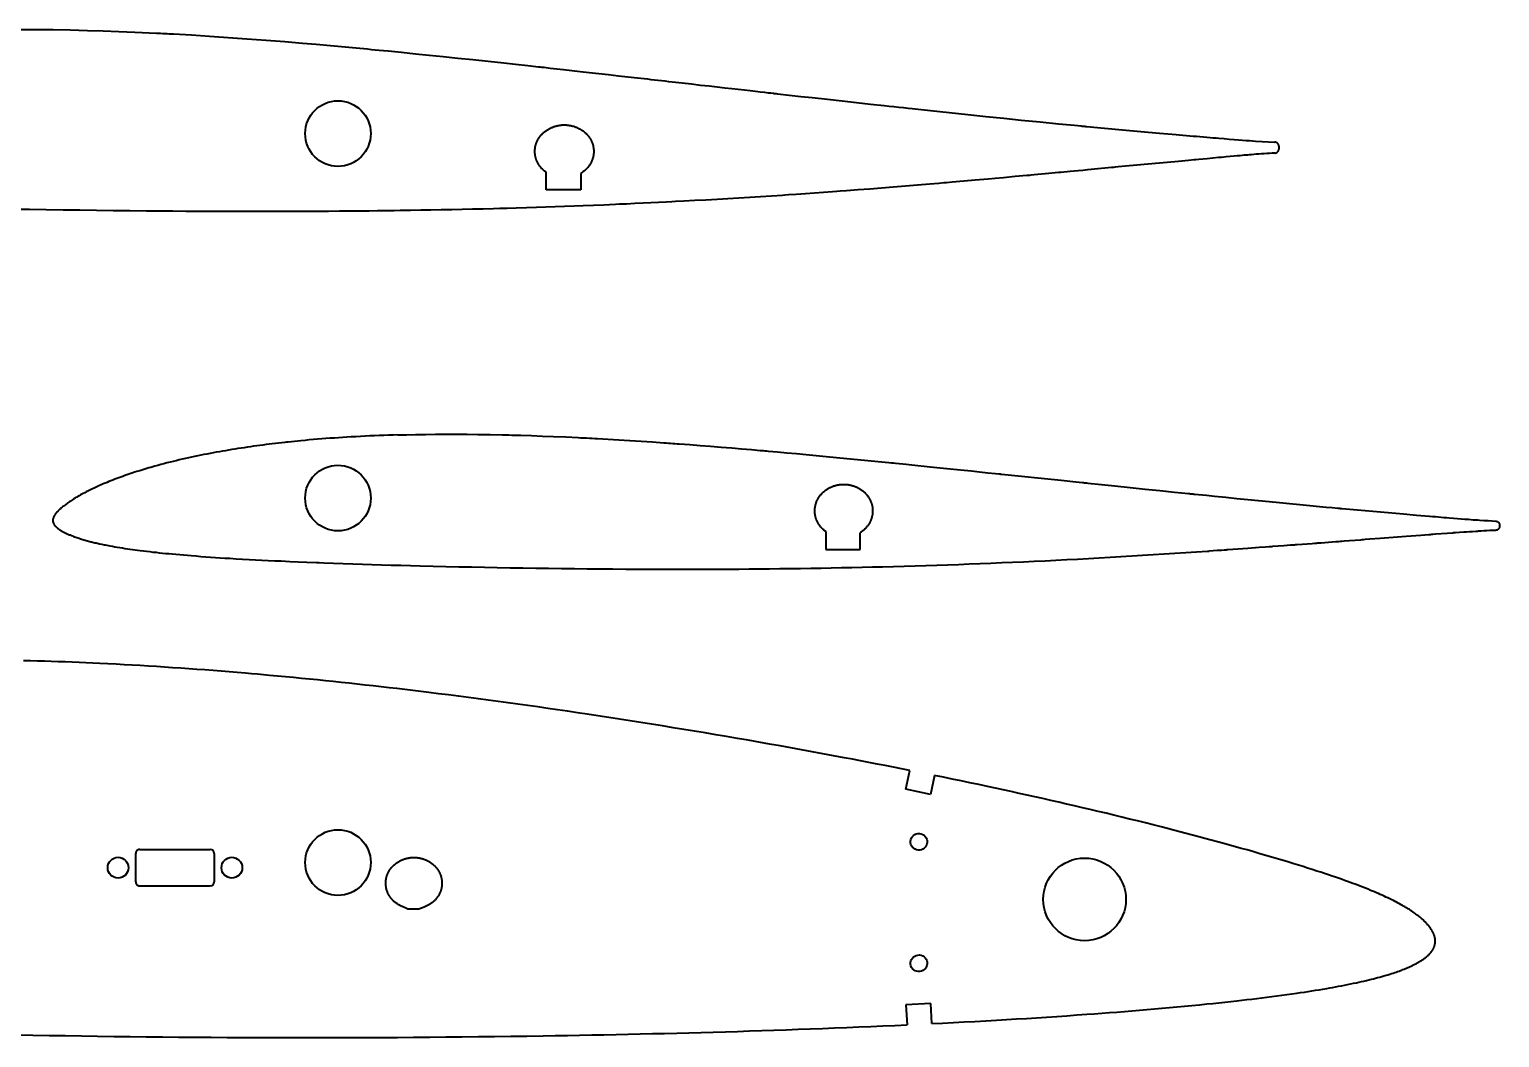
# Model space of a CAD drawing. Header units: millimetres. Extents: x -74 to 504, y 42 to 291.
# Drawn here: x 140.8 to 503.8, y 42 to 291 of the extents above; entities that cross this region are included whole.
import ezdxf

# ---------------------------------------------------------------- set-up
doc = ezdxf.new("R2010")
doc.units = ezdxf.units.MM
doc.layers.add('Geometries', color=7, linetype='Continuous')

msp = doc.modelspace()

# ---------------------------------------------------------------- linework, layer by layer
at = {"layer": 'Geometries', "linetype": 'Continuous', "lineweight": 40}
for p, q in [((449.31, 262.14), (449.31, 261.79)), ((449.31, 261.79), (449.31, 261.44)), ((268.38, 251.34), (268.39, 255.7)), ((276.98, 255.42), (276.98, 251.34)), ((276.98, 251.34), (268.38, 251.34)), ((503.83, 168.56), (503.83, 168.42)), ((503.83, 168.42), (503.83, 168.27)), ((337.44, 166.96), (337.43, 162.59)), ((345.92, 162.59), (345.93, 166.69)), ((337.43, 162.59), (345.92, 162.59)), ((431.69, 162.16), (432.14, 162.13)), ((357.23, 103.34), (358.2, 107.99)), ((364.31, 106.76), (363.28, 102.07)), ((363.28, 102.07), (357.23, 103.34)), ((167.06, 80.48), (167.06, 87.48)), ((168.06, 88.48), (185.46, 88.48)), ((186.46, 87.48), (186.46, 80.48)), ((168.06, 79.48), (185.46, 79.48)), ((236.97, 73.76), (234.24, 73.76)), ((363.37, 50.42), (357.24, 50.08)), ((357.24, 50.08), (357.52, 45.18)), ((363.65, 45.48), (363.37, 50.42))]:
    msp.add_line(p, q, dxfattribs=at)
at = {"layer": 'Geometries', "linetype": 'Continuous', "lineweight": 40, "flags": 128}
for points in [[(138.45, 290.97), (142.52, 290.96), (146.67, 290.91), (150.88, 290.84), (155.18, 290.74), (159.01, 290.62), (162.91, 290.48), (166.86, 290.32), (172.17, 290.07), (172.69, 290.05), (173.22, 290.02), (173.75, 289.99), (174.28, 289.97), (174.81, 289.94), (175.34, 289.91), (175.87, 289.88), (176.41, 289.85), (180.81, 289.6), (185.29, 289.32), (189.87, 289.01), (194.53, 288.68), (199.29, 288.32), (203.87, 287.96), (208.22, 287.59), (211.66, 287.3), (215.17, 286.99), (218.76, 286.66), (222.44, 286.32), (223.37, 286.23), (224.31, 286.14), (225.26, 286.05), (226.21, 285.96), (227.16, 285.87), (228.21, 285.77), (229.39, 285.65), (232.7, 285.33), (236.12, 284.98), (239.51, 284.64), (243, 284.28), (246.59, 283.91), (250.28, 283.52), (254.06, 283.11), (257.95, 282.7), (260.88, 282.38), (263.86, 282.05), (266.53, 281.76), (266.96, 281.71), (267.23, 281.68), (267.45, 281.65), (267.67, 281.63), (267.89, 281.61), (269.42, 281.44), (271.03, 281.26), (272.72, 281.07), (274.73, 280.84), (276.85, 280.61), (279.06, 280.36), (281.38, 280.1), (283.8, 279.82), (286.31, 279.54), (288.61, 279.28), (290.99, 279.01), (293.44, 278.73), (294.29, 278.64), (295.14, 278.54), (296, 278.44), (296.87, 278.34), (297.75, 278.24), (298.64, 278.14), (299.53, 278.04), (301.97, 277.76), (304.3, 277.5), (306.52, 277.24), (308.64, 277), (310.65, 276.78), (312.55, 276.56), (314.25, 276.37), (315.85, 276.18), (317.36, 276.01), (318.77, 275.85), (320.09, 275.7), (321.23, 275.57), (322.3, 275.45), (323.27, 275.34), (323.88, 275.28), (324.44, 275.21), (324.56, 275.2), (324.68, 275.18), (324.8, 275.17), (324.92, 275.16), (325.03, 275.14), (325.21, 275.12), (325.52, 275.09), (328.43, 274.76), (331.29, 274.44), (334.09, 274.13), (337.84, 273.71), (341.49, 273.31), (345.04, 272.91), (348.51, 272.53), (351.88, 272.16), (353.09, 272.03), (354.29, 271.9), (355.48, 271.77), (356.65, 271.65), (357.78, 271.52), (358.75, 271.42), (363.32, 270.93), (367.96, 270.44), (372.51, 269.96), (376.99, 269.49), (381.39, 269.04), (385.7, 268.6), (390.36, 268.14), (394.92, 267.69), (398.85, 267.3), (400.55, 267.14), (400.78, 267.12), (401, 267.1), (401.22, 267.08), (401.44, 267.05), (401.66, 267.03), (401.89, 267.01), (406.26, 266.6), (410.71, 266.19), (415.25, 265.77), (419.87, 265.36), (424, 265), (428.19, 264.65), (429.02, 264.57), (429.85, 264.5), (430.69, 264.43), (431.53, 264.36), (432.37, 264.29), (433.11, 264.23), (433.81, 264.17), (434.5, 264.12), (435.83, 264.01), (437.08, 263.9), (438.25, 263.81), (439.34, 263.72), (440.34, 263.65), (441.25, 263.58), (442.07, 263.52), (442.82, 263.46), (443.53, 263.41), (445.19, 263.3), (446.79, 263.21), (448.33, 263.13)], [(268.39, 255.7), (268.27, 255.78), (268.15, 255.87), (268.03, 255.97), (267.92, 256.06), (267.8, 256.16), (267.69, 256.26), (267.58, 256.36), (267.48, 256.47), (267.37, 256.58), (267.27, 256.69), (267.16, 256.81), (267.06, 256.93), (266.99, 257.02), (266.91, 257.12), (266.84, 257.22), (266.77, 257.32), (266.7, 257.42), (266.63, 257.52), (266.56, 257.62), (266.5, 257.73), (266.44, 257.83), (266.38, 257.94), (266.32, 258.05), (266.27, 258.16), (266.21, 258.27), (266.16, 258.39), (266.11, 258.51), (266.06, 258.63), (266.01, 258.75), (265.97, 258.87), (265.93, 258.98), (265.89, 259.09), (265.86, 259.2), (265.83, 259.32), (265.8, 259.43), (265.78, 259.54), (265.75, 259.66), (265.73, 259.77), (265.71, 259.89), (265.69, 260), (265.68, 260.12), (265.66, 260.23), (265.65, 260.36), (265.64, 260.48), (265.64, 260.6), (265.63, 260.73), (265.63, 260.85), (265.64, 260.97), (265.64, 261.14), (265.65, 261.3), (265.67, 261.47), (265.69, 261.63), (265.71, 261.79), (265.74, 261.96), (265.78, 262.12), (265.81, 262.28), (265.85, 262.41), (265.89, 262.55), (265.93, 262.68), (265.97, 262.81), (266.02, 262.94), (266.08, 263.09), (266.15, 263.25), (266.21, 263.4), (266.29, 263.55), (266.36, 263.69), (266.44, 263.84), (266.53, 263.98), (266.62, 264.12), (266.69, 264.24), (266.77, 264.35), (266.85, 264.46), (266.94, 264.57), (267.02, 264.68), (267.11, 264.79), (267.2, 264.9), (267.3, 265), (267.39, 265.1), (267.49, 265.2), (267.61, 265.33), (267.74, 265.45), (267.87, 265.56), (268.01, 265.68), (268.12, 265.77), (268.24, 265.86), (268.36, 265.95), (268.48, 266.03), (268.6, 266.11), (268.73, 266.2), (268.87, 266.28), (269, 266.36), (269.14, 266.44), (269.28, 266.52), (269.43, 266.59), (269.57, 266.66), (269.72, 266.72), (269.87, 266.79), (270.02, 266.85), (270.17, 266.91), (270.33, 266.96), (270.48, 267.01), (270.64, 267.06), (270.8, 267.11), (270.96, 267.15), (271.12, 267.19), (271.28, 267.22), (271.44, 267.25), (271.6, 267.28), (271.74, 267.3), (271.88, 267.32), (272.02, 267.34), (272.17, 267.35), (272.31, 267.37), (272.45, 267.37), (272.6, 267.38), (272.74, 267.39), (272.89, 267.39), (273.04, 267.39), (273.18, 267.38), (273.33, 267.38), (273.47, 267.37), (273.62, 267.36), (273.76, 267.34), (273.91, 267.32), (274.05, 267.31), (274.2, 267.28), (274.35, 267.26), (274.5, 267.23), (274.65, 267.2), (274.8, 267.16), (274.95, 267.12), (275.1, 267.08), (275.25, 267.04), (275.41, 266.99), (275.57, 266.93), (275.73, 266.87), (275.88, 266.81), (276.03, 266.75), (276.18, 266.68), (276.33, 266.61), (276.48, 266.54), (276.63, 266.46), (276.77, 266.38), (276.92, 266.3), (277.07, 266.21), (277.22, 266.11), (277.37, 266.01), (277.51, 265.9), (277.64, 265.81), (277.76, 265.71), (277.88, 265.61), (278, 265.51), (278.11, 265.4), (278.23, 265.3), (278.34, 265.19), (278.44, 265.07), (278.55, 264.96), (278.65, 264.84), (278.75, 264.72), (278.85, 264.6), (278.95, 264.47), (279.05, 264.33), (279.15, 264.19), (279.24, 264.04), (279.3, 263.94), (279.36, 263.83), (279.42, 263.72), (279.48, 263.61), (279.54, 263.5), (279.59, 263.39), (279.64, 263.28), (279.69, 263.16), (279.74, 263.05), (279.79, 262.93), (279.83, 262.81), (279.87, 262.69), (279.91, 262.57), (279.94, 262.44), (279.98, 262.31), (280.01, 262.19), (280.04, 262.06), (280.06, 261.93), (280.09, 261.79), (280.11, 261.66), (280.12, 261.52), (280.14, 261.39), (280.15, 261.25), (280.16, 261.12), (280.16, 260.98), (280.16, 260.85), (280.16, 260.71), (280.16, 260.57), (280.15, 260.45), (280.14, 260.34), (280.13, 260.22), (280.12, 260.1), (280.1, 259.98), (280.08, 259.86), (280.05, 259.7), (280.02, 259.54), (279.98, 259.38), (279.94, 259.22), (279.89, 259.07), (279.84, 258.91), (279.78, 258.76), (279.72, 258.6), (279.67, 258.48), (279.62, 258.35), (279.56, 258.23), (279.5, 258.1), (279.43, 257.98), (279.35, 257.83), (279.26, 257.69), (279.17, 257.55), (279.08, 257.4), (278.98, 257.27), (278.88, 257.13), (278.78, 257), (278.67, 256.87), (278.58, 256.76), (278.49, 256.66), (278.39, 256.55), (278.29, 256.45), (278.19, 256.35), (278.08, 256.25), (277.97, 256.15), (277.85, 256.05), (277.73, 255.95), (277.61, 255.86), (277.49, 255.77), (277.37, 255.68), (277.24, 255.59), (277.11, 255.51), (276.98, 255.42)], [(449.31, 262.14), (449.3, 262.21), (449.3, 262.29), (449.28, 262.37), (449.26, 262.44), (449.23, 262.51), (449.2, 262.58), (449.16, 262.65), (449.12, 262.71), (449.07, 262.77), (449.02, 262.83), (448.96, 262.88), (448.9, 262.93), (448.84, 262.97), (448.77, 263.01), (448.7, 263.05), (448.63, 263.07), (448.56, 263.1), (448.48, 263.12), (448.41, 263.13), (448.33, 263.13)], [(448.35, 260.44), (448.42, 260.45), (448.5, 260.46), (448.57, 260.48), (448.65, 260.5), (448.72, 260.53), (448.79, 260.57), (448.85, 260.61), (448.92, 260.65), (448.97, 260.7), (449.03, 260.75), (449.08, 260.81), (449.13, 260.87), (449.17, 260.93), (449.21, 261), (449.24, 261.07), (449.27, 261.14), (449.29, 261.22), (449.3, 261.29), (449.31, 261.37), (449.31, 261.44)], [(448.35, 260.44), (447.68, 260.41), (447.02, 260.37), (446.35, 260.32), (445.68, 260.28), (445.02, 260.23), (444.35, 260.18), (443.69, 260.13), (442.54, 260.03), (442.01, 259.99), (441.57, 259.95), (440.78, 259.88), (439.77, 259.79), (439.32, 259.76), (439.04, 259.73), (438.33, 259.67), (437.31, 259.57), (436.28, 259.48), (435.78, 259.44), (435.14, 259.38), (434.44, 259.31), (431.61, 259.05), (429.59, 258.86), (428.8, 258.79), (428.45, 258.76), (427.04, 258.63), (424.51, 258.39), (417.99, 257.78), (411.46, 257.17), (409.66, 257), (408.87, 256.92), (408.52, 256.89), (408, 256.84), (402.95, 256.36), (402.06, 256.28), (401.53, 256.23), (400.91, 256.17), (399.79, 256.06), (397.81, 255.88), (395.52, 255.66), (394.95, 255.61), (394.13, 255.53), (392.54, 255.38), (388.94, 255.05), (388.07, 254.97), (387.72, 254.93), (387.1, 254.88), (384.23, 254.61), (381.36, 254.35), (379.31, 254.17), (377.53, 254.01), (374.36, 253.73), (371.53, 253.48), (368.7, 253.23), (367.3, 253.11), (366.61, 253.05), (365.36, 252.95), (363.13, 252.76), (360.12, 252.5), (357.11, 252.26), (354.1, 252.01), (351.23, 251.78), (348.35, 251.56), (345.48, 251.34), (342.6, 251.12), (341.02, 251), (340.19, 250.94), (339.09, 250.86), (336.87, 250.7), (334.64, 250.54), (332.41, 250.38), (330.18, 250.23), (328.22, 250.1), (327.36, 250.04), (326.75, 250), (324.06, 249.82), (321.37, 249.65), (318.68, 249.48), (315.98, 249.31), (313.29, 249.15), (310.6, 248.99), (307.86, 248.84), (305.13, 248.69), (302.39, 248.54), (300.37, 248.44), (299.41, 248.39), (298.02, 248.32), (296.12, 248.22), (294.23, 248.13), (292.34, 248.04), (290.31, 247.95), (288.29, 247.85), (286.51, 247.78), (285.5, 247.73), (284.08, 247.67), (282.66, 247.61), (280.13, 247.51), (277.59, 247.41), (275.29, 247.32), (272.98, 247.24), (270.67, 247.16), (268.37, 247.08), (266.06, 247), (263.53, 246.92), (260.99, 246.85), (258.76, 246.78), (257.83, 246.76), (256.97, 246.73), (255.42, 246.69), (252.84, 246.62), (250.26, 246.56), (247.67, 246.5), (245.09, 246.45), (242.51, 246.39), (239.97, 246.35), (237.43, 246.3), (234.89, 246.26), (232.36, 246.22), (230.92, 246.2), (230.22, 246.19), (228.97, 246.17), (226.73, 246.14), (224.74, 246.12), (222.75, 246.1), (220.05, 246.07), (217.35, 246.05), (214.65, 246.03), (211.96, 246.02), (209.26, 246), (206.56, 245.99), (203.62, 245.98), (200.67, 245.98), (197.73, 245.98), (194.79, 245.98), (191.85, 245.99), (188.9, 245.99), (185.96, 246), (182.72, 246.02), (179.48, 246.04), (176.25, 246.06), (173.01, 246.08), (169.77, 246.11), (165.64, 246.15), (161.52, 246.2), (157.39, 246.24), (153.26, 246.3), (149.13, 246.35), (145, 246.41), (140.87, 246.48), (137.2, 246.54)], [(231.78, 190.84), (230.63, 190.81), (229.47, 190.77), (228.32, 190.73), (227.17, 190.69), (226.02, 190.64), (224.87, 190.59), (223.71, 190.53), (222.56, 190.48), (221.41, 190.41), (220.26, 190.35), (219.23, 190.29), (218.19, 190.22), (217.16, 190.15), (216.12, 190.08), (215.09, 190.01), (214.05, 189.93), (213.02, 189.85), (211.98, 189.77), (210.95, 189.68), (209.92, 189.59), (208.88, 189.5), (207.85, 189.4), (207.08, 189.32), (206.3, 189.25), (205.53, 189.17), (204.75, 189.08), (204.56, 189.06), (204.46, 189.05), (204.42, 189.05), (204.4, 189.05), (204.4, 189.05), (204.4, 189.05), (204.4, 189.05), (204.4, 189.05), (204.39, 189.05), (204.37, 189.04), (204.27, 189.03), (203.88, 188.99), (203.11, 188.9), (202.34, 188.81), (201.57, 188.72), (200.79, 188.63), (200.02, 188.54), (199.25, 188.44), (198.48, 188.34), (197.71, 188.24), (196.94, 188.13), (196.17, 188.03), (195.4, 187.92), (194.63, 187.81), (193.86, 187.69), (193.09, 187.58), (192.32, 187.46), (191.55, 187.34), (190.78, 187.21), (190.01, 187.08), (189.25, 186.95), (188.48, 186.82), (187.72, 186.69), (186.95, 186.55), (186.18, 186.41), (185.42, 186.26), (184.66, 186.12), (183.89, 185.97), (183.13, 185.81), (182.37, 185.66), (181.61, 185.5), (180.85, 185.33), (180.09, 185.17), (179.33, 185), (178.57, 184.83), (177.81, 184.65), (177.05, 184.47), (176.3, 184.29), (175.54, 184.1), (174.79, 183.91), (174.03, 183.71), (173.28, 183.52), (172.53, 183.31), (171.78, 183.11), (171.28, 182.97), (170.78, 182.82), (170.28, 182.68), (169.79, 182.53), (169.29, 182.39), (168.79, 182.24), (168.05, 182.01), (167.31, 181.77), (166.81, 181.61), (166.32, 181.45), (165.83, 181.29), (165.34, 181.13), (164.85, 180.96), (164.36, 180.79), (163.87, 180.61), (163.38, 180.44), (162.89, 180.26), (162.41, 180.08), (161.92, 179.9), (161.44, 179.71), (160.96, 179.52), (160.47, 179.33), (159.99, 179.13), (159.51, 178.93), (159.04, 178.73), (158.56, 178.53), (158.09, 178.32), (157.61, 178.1), (157.14, 177.89), (156.79, 177.73), (156.44, 177.56), (156.09, 177.39), (155.74, 177.22), (155.39, 177.04), (155.22, 176.95), (155.13, 176.91), (155.09, 176.89), (155.06, 176.88), (155.05, 176.87), (155.05, 176.87), (155.05, 176.87), (155.05, 176.87), (155.04, 176.87), (155.04, 176.87), (155.04, 176.87), (155.04, 176.86), (155.03, 176.86), (154.99, 176.84), (154.81, 176.75), (154.47, 176.57), (154.13, 176.38), (153.78, 176.2), (153.44, 176.01), (153.11, 175.82), (152.77, 175.63), (152.55, 175.49), (152.32, 175.36), (152.1, 175.22), (151.77, 175.02), (151.44, 174.81), (151.22, 174.67), (151, 174.52), (150.78, 174.38), (150.56, 174.23), (150.34, 174.08), (150.13, 173.92), (149.91, 173.77), (149.7, 173.61), (149.49, 173.45), (149.28, 173.28), (149.11, 173.15), (148.94, 173.01), (148.77, 172.87), (148.64, 172.76), (148.52, 172.65), (148.39, 172.54), (148.27, 172.43), (148.15, 172.32), (148.04, 172.2), (148.01, 172.17), (148, 172.15), (147.99, 172.15), (147.99, 172.14), (147.98, 172.14), (147.95, 172.11), (147.84, 171.99), (147.72, 171.87), (147.61, 171.75), (147.53, 171.67), (147.46, 171.59), (147.39, 171.5), (147.33, 171.43), (147.27, 171.36), (147.21, 171.29), (147.16, 171.21), (147.11, 171.13), (147.06, 171.05), (147.01, 170.97), (146.96, 170.89), (146.92, 170.8), (146.88, 170.72), (146.84, 170.63), (146.8, 170.54), (146.77, 170.46), (146.74, 170.39), (146.71, 170.31), (146.68, 170.23), (146.66, 170.15), (146.64, 170.07), (146.64, 170.07), (146.64, 170.07), (146.64, 170.07), (146.64, 170.07), (146.64, 170.07), (146.64, 170.06), (146.63, 170.05), (146.62, 170.01), (146.61, 169.93), (146.61, 169.89), (146.6, 169.85), (146.6, 169.79), (146.6, 169.72)], [(231.78, 190.84), (233.97, 190.9), (236.19, 190.94), (237.29, 190.96), (237.41, 190.96), (237.6, 190.97), (237.8, 190.97), (238, 190.97), (238.19, 190.97), (238.39, 190.98), (238.59, 190.98), (241.1, 191.01), (243.67, 191.02), (246.27, 191.02), (248.9, 191), (251.57, 190.98), (254.59, 190.93), (257.64, 190.87), (258.45, 190.85), (259.19, 190.83), (259.91, 190.81), (260.65, 190.79), (261.38, 190.77), (262.12, 190.75), (264.79, 190.67), (267.5, 190.57), (270.26, 190.46), (273.26, 190.33), (276.32, 190.19), (277.01, 190.16), (277.7, 190.12), (278.4, 190.09), (279.1, 190.05), (279.79, 190.01), (280.42, 189.98), (281.05, 189.95), (283.7, 189.8), (286.38, 189.64), (289.11, 189.48), (291.87, 189.3), (294.67, 189.11), (297.5, 188.92), (298.04, 188.88), (298.58, 188.84), (299.13, 188.8), (299.67, 188.76), (300.21, 188.72), (300.76, 188.68), (301.24, 188.65), (302.57, 188.55), (303.91, 188.45), (306.43, 188.25), (308.99, 188.05), (311.61, 187.84), (314.27, 187.62), (316.66, 187.42), (319.08, 187.21), (321.25, 187.03), (321.59, 187), (321.96, 186.96), (322.39, 186.93), (322.82, 186.89), (323.26, 186.85), (325.52, 186.65), (327.84, 186.44), (330.21, 186.22), (332.63, 186), (335.1, 185.77), (337.57, 185.53), (340.1, 185.29), (342.68, 185.04), (345.3, 184.79), (347.85, 184.54), (350.43, 184.28), (353.06, 184.02), (353.68, 183.96), (353.76, 183.95), (353.84, 183.94), (353.92, 183.93), (354, 183.93), (354.09, 183.92), (354.16, 183.91), (354.68, 183.86), (355.61, 183.77), (356.45, 183.68), (357.31, 183.59), (358.74, 183.45), (360.21, 183.3), (361.72, 183.15), (363.27, 182.99), (364.86, 182.83), (366.49, 182.66), (368.16, 182.49), (369.87, 182.31), (371.62, 182.13), (373.41, 181.94), (375.42, 181.74), (377.49, 181.52), (379.34, 181.33), (380.17, 181.24), (380.26, 181.23), (380.36, 181.22), (380.45, 181.21), (380.55, 181.2), (380.64, 181.19), (380.73, 181.18), (380.83, 181.17), (395.59, 179.63), (399.22, 179.25), (400.82, 179.08), (401.08, 179.06), (401.33, 179.03), (401.58, 179.01), (401.83, 178.98), (402.16, 178.94), (405.53, 178.59), (408.86, 178.25), (412.6, 177.86), (416.29, 177.48), (419.94, 177.1), (423.54, 176.73), (427.03, 176.38), (427.25, 176.35), (427.47, 176.33), (427.69, 176.31), (427.91, 176.29), (428.12, 176.27), (428.34, 176.24), (428.55, 176.22), (429.52, 176.12), (431.47, 175.93), (433.4, 175.73), (436.2, 175.45), (438.95, 175.18), (441.66, 174.91), (444.31, 174.64), (446.92, 174.39), (449.48, 174.14), (451.99, 173.9), (454.51, 173.66), (456.98, 173.42), (459.4, 173.19), (460.97, 173.04), (462.52, 172.9), (463.86, 172.77), (464.04, 172.76), (464.21, 172.74), (464.38, 172.73), (464.56, 172.71), (464.73, 172.69), (464.9, 172.68), (468.76, 172.33), (472.57, 171.98), (476.35, 171.65), (480.08, 171.32), (483.32, 171.05), (486.54, 170.77), (487.25, 170.72), (487.97, 170.66), (488.68, 170.6), (489.4, 170.54), (490.1, 170.48), (490.73, 170.43), (491.35, 170.38), (492.41, 170.29), (493.42, 170.21), (494.37, 170.14), (495.27, 170.07), (496.11, 170), (496.74, 169.96), (497.33, 169.91), (497.89, 169.87), (498.42, 169.84), (498.91, 169.8), (499.96, 169.73), (500.97, 169.67), (501.94, 169.61), (502.86, 169.56)], [(337.44, 166.96), (337.31, 167.06), (337.18, 167.16), (337.06, 167.26), (336.94, 167.37), (336.82, 167.47), (336.7, 167.59), (336.59, 167.7), (336.47, 167.82), (336.36, 167.94), (336.25, 168.06), (336.14, 168.19), (336.04, 168.33), (335.96, 168.44), (335.87, 168.56), (335.79, 168.68), (335.71, 168.8), (335.63, 168.92), (335.57, 169.03), (335.51, 169.13), (335.46, 169.24), (335.4, 169.35), (335.35, 169.46), (335.3, 169.57), (335.25, 169.68), (335.2, 169.8), (335.15, 169.92), (335.11, 170.04), (335.07, 170.16), (335.03, 170.28), (334.99, 170.41), (334.95, 170.55), (334.92, 170.68), (334.88, 170.82), (334.86, 170.96), (334.84, 171.07), (334.82, 171.19), (334.8, 171.3), (334.79, 171.42), (334.78, 171.54), (334.77, 171.65), (334.76, 171.77), (334.75, 171.9), (334.75, 172.02), (334.75, 172.14), (334.75, 172.27), (334.76, 172.39), (334.77, 172.52), (334.78, 172.66), (334.79, 172.79), (334.81, 172.92), (334.83, 173.05), (334.85, 173.19), (334.88, 173.32), (334.91, 173.45), (334.94, 173.58), (334.97, 173.71), (335.01, 173.84), (335.06, 173.98), (335.1, 174.11), (335.15, 174.24), (335.2, 174.37), (335.27, 174.53), (335.34, 174.68), (335.41, 174.83), (335.49, 174.98), (335.57, 175.13), (335.66, 175.27), (335.75, 175.42), (335.84, 175.56), (335.92, 175.67), (336, 175.79), (336.09, 175.9), (336.18, 176.01), (336.27, 176.12), (336.36, 176.22), (336.46, 176.33), (336.55, 176.43), (336.65, 176.53), (336.75, 176.63), (336.88, 176.75), (337.02, 176.87), (337.15, 176.99), (337.29, 177.1), (337.41, 177.19), (337.53, 177.27), (337.65, 177.36), (337.78, 177.44), (337.9, 177.52), (338.03, 177.6), (338.16, 177.67), (338.3, 177.74), (338.43, 177.82), (338.57, 177.88), (338.71, 177.95), (338.85, 178.01), (338.99, 178.07), (339.13, 178.13), (339.27, 178.18), (339.4, 178.23), (339.53, 178.27), (339.66, 178.31), (339.8, 178.35), (339.93, 178.38), (340.06, 178.42), (340.2, 178.45), (340.33, 178.48), (340.46, 178.51), (340.6, 178.53), (340.74, 178.55), (340.87, 178.57), (341.02, 178.59), (341.16, 178.6), (341.3, 178.62), (341.45, 178.63), (341.59, 178.63), (341.73, 178.64), (341.88, 178.64), (342.02, 178.64), (342.16, 178.63), (342.3, 178.63), (342.44, 178.62), (342.59, 178.61), (342.73, 178.59), (342.87, 178.58), (343.01, 178.56), (343.15, 178.54), (343.29, 178.51), (343.43, 178.49), (343.57, 178.46), (343.72, 178.42), (343.86, 178.39), (344.01, 178.35), (344.15, 178.3), (344.29, 178.26), (344.43, 178.21), (344.56, 178.17), (344.69, 178.12), (344.82, 178.06), (344.96, 178.01), (345.09, 177.95), (345.21, 177.89), (345.34, 177.83), (345.47, 177.76), (345.59, 177.69), (345.72, 177.62), (345.84, 177.55), (345.97, 177.47), (346.09, 177.39), (346.22, 177.3), (346.34, 177.22), (346.46, 177.13), (346.58, 177.03), (346.68, 176.95), (346.78, 176.86), (346.89, 176.77), (346.98, 176.68), (347.08, 176.59), (347.18, 176.5), (347.27, 176.4), (347.36, 176.3), (347.45, 176.2), (347.54, 176.1), (347.63, 176), (347.71, 175.89), (347.8, 175.78), (347.88, 175.66), (347.96, 175.54), (348.04, 175.42), (348.12, 175.3), (348.19, 175.18), (348.25, 175.07), (348.31, 174.97), (348.36, 174.86), (348.42, 174.75), (348.47, 174.64), (348.52, 174.52), (348.57, 174.41), (348.62, 174.3), (348.66, 174.18), (348.7, 174.07), (348.74, 173.95), (348.77, 173.83), (348.81, 173.71), (348.84, 173.58), (348.87, 173.45), (348.9, 173.33), (348.93, 173.2), (348.95, 173.07), (348.97, 172.93), (348.99, 172.8), (349, 172.66), (349.01, 172.53), (349.02, 172.39), (349.03, 172.25), (349.03, 172.12), (349.03, 171.98), (349.02, 171.84), (349.02, 171.71), (349.01, 171.59), (349, 171.47), (348.98, 171.35), (348.97, 171.23), (348.95, 171.11), (348.93, 170.99), (348.89, 170.83), (348.86, 170.66), (348.82, 170.5), (348.77, 170.34), (348.72, 170.18), (348.66, 170.03), (348.61, 169.87), (348.54, 169.72), (348.49, 169.59), (348.43, 169.46), (348.37, 169.34), (348.3, 169.21), (348.23, 169.09), (348.15, 168.94), (348.06, 168.8), (347.97, 168.65), (347.87, 168.51), (347.77, 168.37), (347.66, 168.24), (347.55, 168.11), (347.44, 167.98), (347.35, 167.87), (347.25, 167.76), (347.15, 167.66), (347.05, 167.56), (346.94, 167.46), (346.82, 167.36), (346.7, 167.25), (346.58, 167.15), (346.45, 167.05), (346.32, 166.96), (346.19, 166.87), (346.06, 166.78), (345.93, 166.69)], [(146.6, 169.72), (146.6, 169.67), (146.6, 169.62), (146.61, 169.57), (146.62, 169.5), (146.64, 169.43), (146.64, 169.39), (146.65, 169.38), (146.65, 169.38), (146.65, 169.38), (146.65, 169.38), (146.65, 169.38), (146.65, 169.38), (146.65, 169.37), (146.66, 169.33), (146.68, 169.26), (146.7, 169.19), (146.74, 169.1), (146.78, 169), (146.82, 168.91), (146.87, 168.82), (146.91, 168.73), (146.96, 168.65), (147, 168.59), (147.03, 168.54), (147.07, 168.49), (147.13, 168.42), (147.19, 168.35), (147.26, 168.28), (147.33, 168.21), (147.4, 168.15), (147.47, 168.08), (147.57, 168), (147.68, 167.91), (147.78, 167.83), (147.89, 167.74), (148, 167.66), (148.09, 167.59), (148.18, 167.52), (148.27, 167.46), (148.37, 167.4), (148.46, 167.33), (148.56, 167.27), (148.71, 167.19), (148.85, 167.1), (149, 167.02), (149.15, 166.94), (149.31, 166.86), (149.47, 166.78), (149.63, 166.7), (149.79, 166.62), (149.97, 166.53), (150.15, 166.44), (150.33, 166.36), (150.51, 166.28), (150.69, 166.2), (150.88, 166.13), (151.15, 166.02), (151.43, 165.91), (151.71, 165.8), (151.99, 165.7), (152.27, 165.6), (152.55, 165.5), (152.83, 165.4), (153.11, 165.31), (153.4, 165.22), (153.69, 165.13), (153.99, 165.04), (154.28, 164.95), (154.56, 164.87), (154.85, 164.79), (155.14, 164.71), (155.42, 164.63), (155.71, 164.55), (156, 164.48), (156.03, 164.47), (156.04, 164.47), (156.04, 164.47), (156.04, 164.47), (156.04, 164.47), (156.06, 164.46), (156.13, 164.44), (156.42, 164.37), (156.71, 164.3), (157, 164.23), (157.29, 164.17), (157.58, 164.1), (157.87, 164.03), (158.16, 163.97), (158.74, 163.85), (158.78, 163.84), (158.78, 163.84), (158.78, 163.84), (158.78, 163.84), (158.78, 163.84), (158.78, 163.84), (158.79, 163.84), (158.83, 163.83), (158.97, 163.8), (159.26, 163.74), (159.55, 163.68), (159.94, 163.6), (160.33, 163.52), (160.72, 163.45), (161.31, 163.35), (161.89, 163.24), (162.52, 163.14), (163.14, 163.03), (163.77, 162.93), (164.4, 162.83), (165.03, 162.74), (165.65, 162.65), (166.28, 162.56), (166.91, 162.48), (167.54, 162.39), (168.17, 162.31), (168.96, 162.21), (169.75, 162.12), (170.54, 162.02), (171.32, 161.93), (172.11, 161.85), (172.9, 161.76), (173.69, 161.68), (174.48, 161.6), (175.27, 161.53), (176.06, 161.45), (177.01, 161.36), (177.95, 161.28), (178.9, 161.2), (179.85, 161.12), (180.8, 161.04), (181.99, 160.95), (183.17, 160.86), (184.36, 160.77), (185.54, 160.69), (186.73, 160.61), (187.92, 160.53), (189.11, 160.45), (190.3, 160.38), (191.89, 160.28), (193.47, 160.19), (195.05, 160.1), (196.64, 160.02), (198.22, 159.94), (199.81, 159.86), (201.39, 159.78), (202.97, 159.71), (205.09, 159.61), (207.2, 159.52), (209.31, 159.43), (211.69, 159.34), (211.84, 159.33), (211.91, 159.33), (211.93, 159.33), (211.94, 159.33), (211.95, 159.33), (211.97, 159.33), (212.04, 159.33), (212.34, 159.31), (213.53, 159.27), (215.9, 159.18), (218.28, 159.1), (220.66, 159.02), (223.04, 158.94), (225.41, 158.86), (227.79, 158.79), (230.17, 158.72), (232.55, 158.66), (234.93, 158.59), (237.31, 158.53), (240.48, 158.45), (243.65, 158.38), (246.82, 158.31), (249.99, 158.24), (253.16, 158.18), (256.34, 158.12), (259.51, 158.06), (262.68, 158.01), (265.85, 157.96), (269.02, 157.92), (272.2, 157.87), (275.37, 157.84), (278.54, 157.8), (281.71, 157.77), (284.89, 157.75), (288.06, 157.73), (291.23, 157.71), (294.4, 157.7), (297.57, 157.69), (300.75, 157.69), (303.28, 157.69), (305.82, 157.69), (308.36, 157.7), (310.9, 157.7), (313.44, 157.72), (315.98, 157.73), (318.51, 157.75), (321.05, 157.77), (323.59, 157.8), (326.13, 157.83), (328.66, 157.86), (331.2, 157.89), (333.74, 157.93), (336.28, 157.97), (338.81, 158.02), (341.35, 158.07), (343.89, 158.12), (346.43, 158.18), (348.96, 158.24), (351.5, 158.3), (354.18, 158.37), (356.85, 158.45), (359.53, 158.52), (362.2, 158.61), (364.87, 158.69), (367.55, 158.79), (370.22, 158.88), (372.89, 158.98), (375.57, 159.08), (378.24, 159.19), (380.91, 159.3), (383.59, 159.42), (386.26, 159.54), (388.93, 159.66), (391.61, 159.79), (394.28, 159.92), (396.95, 160.06), (399.63, 160.2), (402.3, 160.34), (404.97, 160.49), (407.64, 160.64), (410.32, 160.8), (412.99, 160.96), (415.66, 161.12), (418.33, 161.28), (421, 161.45), (423.67, 161.62), (426.35, 161.8), (429.02, 161.98), (431.69, 162.16)], [(502.85, 167.28), (502.12, 167.24), (501.4, 167.21), (500.67, 167.17), (499.94, 167.13), (499.3, 167.09), (498.66, 167.05), (498.34, 167.03), (498.2, 167.02), (498.2, 167.02), (498.19, 167.02), (498.18, 167.02), (498.17, 167.02), (498.16, 167.02), (498.15, 167.02), (498.14, 167.02), (498.08, 167.02), (497.99, 167.01), (497.1, 166.95), (496.38, 166.9), (495.67, 166.85), (495.47, 166.84), (495.46, 166.84), (495.45, 166.84), (495.44, 166.84), (495.43, 166.84), (495.42, 166.84), (495.4, 166.84), (495.39, 166.84), (495.39, 166.84), (495.35, 166.83), (495.21, 166.82), (494.97, 166.81), (493.96, 166.74), (492.95, 166.66), (492.71, 166.65), (492.6, 166.64), (492.53, 166.63), (492.45, 166.63), (492.29, 166.62), (490.9, 166.51), (488.04, 166.3), (487.33, 166.25), (487.02, 166.23), (487, 166.22), (486.98, 166.22), (486.97, 166.22), (486.96, 166.22), (486.95, 166.22), (486.94, 166.22), (486.93, 166.22), (486.93, 166.22), (486.87, 166.21), (486.38, 166.18), (484.36, 166.03), (480.77, 165.75), (477.57, 165.51), (474.36, 165.27), (471.8, 165.07), (470.67, 164.99), (470.18, 164.95), (470.17, 164.95), (470.16, 164.95), (470.15, 164.95), (470.14, 164.94), (470.13, 164.94), (470.11, 164.94), (470.09, 164.94), (469.98, 164.93), (469.79, 164.92), (469.45, 164.89), (465.43, 164.58), (464.87, 164.54), (464.63, 164.52), (464.52, 164.51), (464.51, 164.51), (464.5, 164.51), (464.5, 164.51), (464.49, 164.51), (464.49, 164.51), (464.48, 164.51), (464.47, 164.51), (464.08, 164.48), (463.39, 164.43), (459.8, 164.15), (458.91, 164.09), (458.9, 164.09), (458.89, 164.09), (458.87, 164.08), (458.85, 164.08), (458.83, 164.08), (458.81, 164.08), (458.79, 164.08), (458.68, 164.07), (458.49, 164.05), (458.15, 164.03), (457.54, 163.98), (455.05, 163.79), (453.79, 163.7), (453.48, 163.68), (453.34, 163.67), (453.26, 163.66), (453.04, 163.64), (452.16, 163.58), (450.58, 163.46), (447.75, 163.25), (447.66, 163.24), (447.39, 163.22), (446.9, 163.19), (446.03, 163.12), (444.47, 163.01), (441.69, 162.81), (439.21, 162.63), (436.72, 162.45), (436.45, 162.43), (436.33, 162.42), (436.14, 162.41), (435.8, 162.39), (435.19, 162.34), (434.09, 162.27), (432.14, 162.13)], [(503.83, 168.27), (503.82, 168.19), (503.82, 168.12), (503.8, 168.04), (503.78, 167.97), (503.75, 167.9), (503.72, 167.83), (503.68, 167.76), (503.64, 167.7), (503.59, 167.64), (503.54, 167.58), (503.48, 167.53), (503.42, 167.48), (503.36, 167.44), (503.3, 167.4), (503.23, 167.36), (503.15, 167.34), (503.08, 167.31), (503.01, 167.3), (502.93, 167.28), (502.85, 167.28)], [(502.86, 169.56), (502.93, 169.56), (503.01, 169.54), (503.08, 169.53), (503.16, 169.5), (503.23, 169.47), (503.3, 169.44), (503.37, 169.4), (503.43, 169.36), (503.49, 169.31), (503.54, 169.26), (503.6, 169.2), (503.64, 169.14), (503.69, 169.07), (503.72, 169.01), (503.75, 168.94), (503.78, 168.86), (503.8, 168.79), (503.82, 168.71), (503.83, 168.64), (503.83, 168.56)], [(358.2, 107.99), (356.18, 108.39), (354.16, 108.79), (352.13, 109.19), (350.11, 109.58), (348.08, 109.98), (346.06, 110.37), (344.03, 110.75), (342, 111.14), (339.37, 111.63), (336.73, 112.12), (334.1, 112.61), (331.46, 113.09), (328.82, 113.57), (326.18, 114.04), (323.54, 114.51), (320.9, 114.98), (318.26, 115.44), (315.62, 115.89), (312.97, 116.35), (310.33, 116.79), (307.69, 117.24), (305.04, 117.68), (302.4, 118.12), (299.75, 118.55), (297.1, 118.98), (294.46, 119.4), (291.81, 119.82), (289.16, 120.24), (286.51, 120.65), (283.86, 121.06), (281.21, 121.47), (278.56, 121.87), (276.12, 122.23), (273.67, 122.59), (271.23, 122.95), (268.79, 123.31), (266.34, 123.66), (263.9, 124), (261.45, 124.35), (259.01, 124.68), (256.56, 125.02), (254.12, 125.35), (251.67, 125.67), (249.22, 126), (246.77, 126.31), (244.32, 126.63), (241.87, 126.94), (239.42, 127.24), (237.46, 127.48), (235.5, 127.72), (233.54, 127.96), (231.57, 128.19), (229.61, 128.42), (227.65, 128.64), (225.68, 128.87), (223.72, 129.09), (221.75, 129.3), (219.79, 129.52), (217.82, 129.73), (215.86, 129.93), (213.89, 130.14), (211.92, 130.34), (209.95, 130.54), (207.99, 130.73), (206.02, 130.92), (204.05, 131.11), (202.08, 131.29), (200.11, 131.47), (198.62, 131.61), (197.13, 131.74), (195.63, 131.87), (194.14, 132), (192.14, 132.16), (190.15, 132.33), (188.16, 132.49), (186.16, 132.65), (184.17, 132.8), (182.17, 132.95), (180.18, 133.09), (178.18, 133.23), (176.19, 133.37), (174.19, 133.5), (172.2, 133.63), (170.2, 133.75), (168.2, 133.87), (166.21, 133.99), (164.21, 134.1), (162.21, 134.21), (160.21, 134.31), (158.22, 134.41), (156.5, 134.49), (154.79, 134.56), (153.08, 134.64), (151.37, 134.71), (149.65, 134.78), (147.94, 134.84), (146.23, 134.9), (144.51, 134.96), (142.8, 135.01), (141.09, 135.06), (139.37, 135.1)], [(363.65, 45.48), (366.31, 45.61), (368.97, 45.75), (371.63, 45.89), (374.29, 46.03), (376.94, 46.18), (379.6, 46.33), (382.08, 46.48), (384.56, 46.63), (387.04, 46.78), (389.51, 46.94), (391.99, 47.1), (394.47, 47.26), (396.94, 47.43), (399.42, 47.61), (401.9, 47.78), (403.75, 47.92), (405.61, 48.06), (407.47, 48.2), (409.32, 48.34), (411.18, 48.49), (413.03, 48.64), (414.89, 48.79), (416.74, 48.95), (418.6, 49.11), (420.45, 49.27), (422.31, 49.44), (424.16, 49.61), (426.02, 49.78), (427.87, 49.96), (429.72, 50.14), (431.58, 50.33), (433.06, 50.48), (434.54, 50.64), (436.02, 50.79), (437.5, 50.96), (438.98, 51.12), (440.22, 51.26), (441.45, 51.4), (442.68, 51.55), (443.92, 51.7), (445.15, 51.85), (446.38, 52), (447.62, 52.16), (448.85, 52.32), (450.08, 52.48), (451.31, 52.65), (452.54, 52.82), (453.77, 53), (454.7, 53.14), (455.62, 53.27), (456.54, 53.42), (457.46, 53.56), (458.38, 53.71), (459.3, 53.86), (460.22, 54.01), (461.14, 54.17), (461.88, 54.29), (462.61, 54.43), (463.35, 54.56), (464.09, 54.7), (464.82, 54.84), (465.56, 54.98), (466.29, 55.12), (467.03, 55.27), (467.76, 55.43), (468.49, 55.58), (469.1, 55.72), (469.72, 55.85), (470.33, 55.99), (470.94, 56.13), (471.55, 56.28), (472.16, 56.43), (472.68, 56.56), (473.2, 56.7), (473.72, 56.83), (474.24, 56.97), (474.75, 57.12), (475.27, 57.26), (475.79, 57.41), (476.24, 57.55), (476.69, 57.69), (477.14, 57.83), (477.58, 57.97), (477.94, 58.09), (478.3, 58.21), (478.65, 58.34), (479.01, 58.46), (479.36, 58.59), (479.66, 58.7), (479.96, 58.82), (480.26, 58.94), (480.56, 59.06), (480.86, 59.18), (481.15, 59.3), (481.45, 59.43), (481.74, 59.56), (482.03, 59.7), (482.32, 59.83), (482.61, 59.97), (482.9, 60.12), (483.12, 60.23), (483.33, 60.35), (483.54, 60.46), (483.76, 60.58), (483.97, 60.7), (484.17, 60.83), (484.38, 60.96), (484.58, 61.09), (484.75, 61.19), (484.91, 61.3), (485.07, 61.42), (485.22, 61.53), (485.38, 61.65), (485.51, 61.75), (485.64, 61.85), (485.77, 61.96), (485.9, 62.07), (486.03, 62.18), (486.15, 62.29), (486.27, 62.41), (486.38, 62.52), (486.5, 62.64), (486.61, 62.76), (486.72, 62.88), (486.83, 63.01), (486.93, 63.13), (487.03, 63.26), (487.09, 63.36), (487.16, 63.45), (487.22, 63.54), (487.28, 63.64), (487.34, 63.74), (487.4, 63.84), (487.45, 63.94), (487.5, 64.04), (487.55, 64.14), (487.6, 64.24), (487.64, 64.35), (487.68, 64.45), (487.72, 64.56), (487.76, 64.67), (487.79, 64.78), (487.82, 64.89), (487.85, 65.01), (487.87, 65.13), (487.89, 65.25), (487.91, 65.37), (487.92, 65.5), (487.93, 65.62), (487.94, 65.75), (487.94, 65.87), (487.93, 66), (487.93, 66.12), (487.92, 66.26), (487.9, 66.39), (487.88, 66.52), (487.86, 66.65), (487.83, 66.76), (487.81, 66.87), (487.78, 66.97), (487.75, 67.08), (487.72, 67.19), (487.68, 67.29), (487.64, 67.41), (487.6, 67.52), (487.56, 67.63), (487.51, 67.74), (487.46, 67.85), (487.41, 67.96), (487.35, 68.08), (487.28, 68.21), (487.21, 68.34), (487.14, 68.46), (487.07, 68.58), (486.97, 68.74), (486.87, 68.9), (486.76, 69.05), (486.65, 69.21), (486.53, 69.37), (486.41, 69.53), (486.28, 69.68), (486.15, 69.83), (486.02, 69.99), (485.89, 70.14), (485.75, 70.28), (485.61, 70.43), (485.47, 70.57), (485.33, 70.71), (485.14, 70.89), (484.95, 71.07), (484.76, 71.24), (484.57, 71.41), (484.38, 71.57), (484.18, 71.74), (483.99, 71.9), (483.79, 72.06), (483.59, 72.21), (483.38, 72.37), (483.18, 72.52), (482.97, 72.67), (482.7, 72.87), (482.42, 73.06), (482.14, 73.25), (481.85, 73.44), (481.57, 73.62), (481.28, 73.8), (480.99, 73.98), (480.7, 74.16), (480.41, 74.33), (480.12, 74.5), (479.82, 74.67), (479.53, 74.84), (479.15, 75.05), (478.78, 75.25), (478.4, 75.45), (478.02, 75.65), (477.64, 75.84), (477.18, 76.07), (476.71, 76.3), (476.24, 76.52), (475.78, 76.74), (475.31, 76.96), (474.83, 77.17), (474.36, 77.38), (473.89, 77.59), (473.41, 77.79), (472.94, 78), (472.46, 78.2), (471.98, 78.39), (471.34, 78.65), (470.69, 78.91), (470.04, 79.17), (469.42, 79.41), (468.8, 79.65), (468.18, 79.88), (467.55, 80.11), (466.93, 80.34), (466.3, 80.57), (465.55, 80.84), (464.79, 81.11), (464.04, 81.37), (463.28, 81.63), (462.52, 81.89), (461.57, 82.21), (460.62, 82.53), (459.67, 82.84), (458.72, 83.15), (457.58, 83.52), (456.43, 83.88), (455.29, 84.24), (454.14, 84.6), (453, 84.95), (451.56, 85.39), (450.13, 85.82), (448.69, 86.25), (447.25, 86.68), (445.81, 87.1), (444.37, 87.52), (442.93, 87.94), (441.49, 88.35), (440.04, 88.76), (438.6, 89.16), (437.15, 89.57), (435.71, 89.97), (434.17, 90.39), (432.62, 90.81), (431.08, 91.23), (429.53, 91.64), (427.98, 92.05), (426.44, 92.46), (424.89, 92.86), (423.34, 93.26), (421.79, 93.66), (420.24, 94.06), (418.3, 94.55), (416.36, 95.04), (414.42, 95.52), (412.48, 96), (410.53, 96.47), (408.59, 96.95), (406.65, 97.41), (404.7, 97.88), (402.75, 98.34), (400.81, 98.8), (398.86, 99.25), (396.91, 99.7), (394.96, 100.15), (393.01, 100.59), (391.06, 101.03), (389.11, 101.47), (387.16, 101.9), (385.2, 102.33), (383.25, 102.76), (381.29, 103.19), (379.34, 103.61), (377.38, 104.03), (375.21, 104.49), (373.03, 104.95), (370.85, 105.41), (368.67, 105.86), (366.49, 106.31), (364.31, 106.76)], [(234.24, 73.76), (233.41, 74.13), (233, 74.31), (232.86, 74.37), (232.73, 74.44), (232.59, 74.5), (232.45, 74.56), (232.32, 74.63), (232.19, 74.7), (232.05, 74.78), (231.92, 74.85), (231.8, 74.93), (231.67, 75.02), (231.54, 75.1), (231.41, 75.19), (231.29, 75.28), (231.17, 75.38), (231.05, 75.48), (230.92, 75.59), (230.79, 75.71), (230.67, 75.83), (230.54, 75.95), (230.45, 76.05), (230.35, 76.15), (230.26, 76.26), (230.18, 76.37), (230.09, 76.47), (230.02, 76.57), (229.94, 76.67), (229.87, 76.77), (229.81, 76.87), (229.74, 76.97), (229.68, 77.07), (229.61, 77.19), (229.54, 77.31), (229.47, 77.44), (229.41, 77.56), (229.35, 77.68), (229.3, 77.79), (229.26, 77.9), (229.22, 78), (229.17, 78.11), (229.14, 78.22), (229.1, 78.33), (229.06, 78.45), (229.03, 78.56), (229, 78.68), (228.97, 78.8), (228.94, 78.92), (228.91, 79.04), (228.89, 79.17), (228.87, 79.3), (228.85, 79.43), (228.84, 79.56), (228.82, 79.7), (228.82, 79.83), (228.81, 79.96), (228.81, 80.09), (228.81, 80.23), (228.81, 80.36), (228.82, 80.48), (228.82, 80.59), (228.83, 80.71), (228.85, 80.83), (228.86, 80.94), (228.88, 81.06), (228.91, 81.22), (228.94, 81.37), (228.97, 81.53), (229.01, 81.69), (229.06, 81.84), (229.11, 82), (229.16, 82.15), (229.22, 82.3), (229.27, 82.42), (229.32, 82.55), (229.38, 82.67), (229.44, 82.79), (229.5, 82.91), (229.58, 83.06), (229.66, 83.2), (229.75, 83.34), (229.84, 83.48), (229.93, 83.61), (230.03, 83.75), (230.13, 83.88), (230.23, 84.01), (230.34, 84.14), (230.46, 84.27), (230.58, 84.39), (230.7, 84.51), (230.8, 84.61), (230.91, 84.7), (231.01, 84.8), (231.12, 84.89), (231.23, 84.97), (231.37, 85.08), (231.51, 85.18), (231.66, 85.28), (231.81, 85.38), (231.93, 85.46), (232.06, 85.53), (232.19, 85.6), (232.31, 85.67), (232.45, 85.74), (232.58, 85.81), (232.72, 85.87), (232.86, 85.93), (233, 85.99), (233.15, 86.04), (233.29, 86.09), (233.43, 86.14), (233.58, 86.19), (233.73, 86.23), (233.87, 86.27), (234.03, 86.31), (234.19, 86.34), (234.34, 86.37), (234.5, 86.4), (234.66, 86.43), (234.79, 86.45), (234.93, 86.46), (235.06, 86.48), (235.2, 86.49), (235.33, 86.5), (235.47, 86.5), (235.61, 86.51), (235.74, 86.51), (235.88, 86.51), (236.01, 86.5), (236.15, 86.5), (236.29, 86.49), (236.43, 86.48), (236.57, 86.46), (236.71, 86.45), (236.85, 86.43), (236.99, 86.41), (237.13, 86.38), (237.27, 86.35), (237.41, 86.33), (237.54, 86.29), (237.68, 86.26), (237.81, 86.22), (237.95, 86.18), (238.08, 86.14), (238.21, 86.1), (238.34, 86.05), (238.47, 86), (238.6, 85.95), (238.73, 85.89), (238.87, 85.83), (239, 85.77), (239.13, 85.71), (239.26, 85.64), (239.39, 85.57), (239.52, 85.49), (239.63, 85.42), (239.75, 85.35), (239.86, 85.28), (239.97, 85.2), (240.08, 85.12), (240.19, 85.04), (240.29, 84.96), (240.4, 84.88), (240.5, 84.79), (240.6, 84.7), (240.7, 84.61), (240.8, 84.52), (240.9, 84.42), (241, 84.31), (241.09, 84.21), (241.19, 84.1), (241.28, 83.99), (241.37, 83.88), (241.45, 83.78), (241.52, 83.68), (241.59, 83.58), (241.66, 83.48), (241.73, 83.38), (241.8, 83.27), (241.86, 83.17), (241.92, 83.06), (241.98, 82.95), (242.04, 82.84), (242.09, 82.73), (242.15, 82.62), (242.2, 82.5), (242.25, 82.38), (242.3, 82.26), (242.34, 82.13), (242.39, 82.01), (242.43, 81.88), (242.46, 81.75), (242.5, 81.62), (242.53, 81.49), (242.56, 81.36), (242.59, 81.22), (242.61, 81.09), (242.63, 80.96), (242.65, 80.82), (242.66, 80.69), (242.67, 80.55), (242.68, 80.43), (242.68, 80.31), (242.68, 80.19), (242.68, 80.07), (242.68, 79.95), (242.68, 79.83), (242.66, 79.67), (242.65, 79.51), (242.63, 79.35), (242.6, 79.19), (242.57, 79.03), (242.54, 78.88), (242.5, 78.72), (242.46, 78.56), (242.42, 78.43), (242.38, 78.3), (242.34, 78.17), (242.29, 78.05), (242.24, 77.92), (242.17, 77.77), (242.11, 77.62), (242.03, 77.48), (241.96, 77.33), (241.88, 77.19), (241.79, 77.05), (241.71, 76.91), (241.62, 76.78), (241.54, 76.67), (241.46, 76.56), (241.37, 76.45), (241.29, 76.34), (241.2, 76.24), (241.09, 76.11), (240.97, 75.98), (240.85, 75.86), (240.72, 75.74), (240.6, 75.62), (240.47, 75.51), (240.34, 75.4), (240.2, 75.29), (240.09, 75.21), (239.97, 75.12), (239.85, 75.04), (239.73, 74.96), (239.61, 74.89), (239.46, 74.8), (239.3, 74.71), (239.14, 74.63), (238.99, 74.55), (238.82, 74.47), (238.66, 74.4), (238.55, 74.35), (238.44, 74.31), (238.33, 74.27), (237.67, 74.02), (236.97, 73.76)], [(138.66, 42.7), (141.66, 42.65), (145.66, 42.57), (149.66, 42.51), (153.66, 42.45), (157.66, 42.39), (161.66, 42.33), (165.66, 42.29), (169.66, 42.24), (173.66, 42.2), (177.66, 42.16), (181.66, 42.13), (185.67, 42.1), (189.67, 42.08), (193.67, 42.06), (197.67, 42.05), (201.67, 42.04), (204.67, 42.03), (207.67, 42.03), (211.67, 42.03), (215.67, 42.03), (219.67, 42.04), (223.67, 42.05), (227.67, 42.07), (231.67, 42.09), (235.67, 42.12), (239.67, 42.15), (243.67, 42.18), (247.67, 42.22), (251.67, 42.26), (255.67, 42.31), (259.67, 42.36), (263.67, 42.42), (267.67, 42.48), (270.67, 42.52), (273.67, 42.57), (276.67, 42.63), (279.66, 42.68), (282.66, 42.74), (285.66, 42.8), (288.66, 42.87), (291.66, 42.94), (294.66, 43.01), (297.66, 43.08), (300.66, 43.15), (303.66, 43.23), (306.66, 43.31), (309.66, 43.4), (312.66, 43.48), (315.65, 43.57), (318.65, 43.67), (321.65, 43.76), (324.65, 43.86), (327.65, 43.96), (330.65, 44.07), (333.64, 44.18), (336.64, 44.29), (339.64, 44.41), (342.62, 44.53), (345.6, 44.65), (348.58, 44.78), (351.56, 44.91), (354.54, 45.04), (357.52, 45.18)]]:
    msp.add_lwpolyline(points, dxfattribs=at)
at = {"layer": 'Geometries', "linetype": 'Continuous', "lineweight": 40}
for centre, radius in [((217.01, 265.25), 8.1), ((217.01, 175.25), 8.1), ((217.01, 85.25), 8.1), ((162.71, 83.98), 2.56), ((190.81, 83.98), 2.56), ((401.36, 76.15), 10.2)]:
    msp.add_circle(centre, radius, dxfattribs=at)
for centre, start, end in [((168.06, 87.48), 89.9999, 180), ((185.46, 87.48), 0, 90), ((168.06, 80.48), 180, 270.0002), ((185.46, 80.48), 270, 0)]:
    msp.add_arc(centre, 1, start, end, dxfattribs=at)
for centre in [(360.44, 90.38), (360.44, 60.38)]:
    msp.add_ellipse(centre, major_axis=(2.04, 0.24), ratio=0.999918, dxfattribs=at)

doc.saveas('drawing.dxf')
